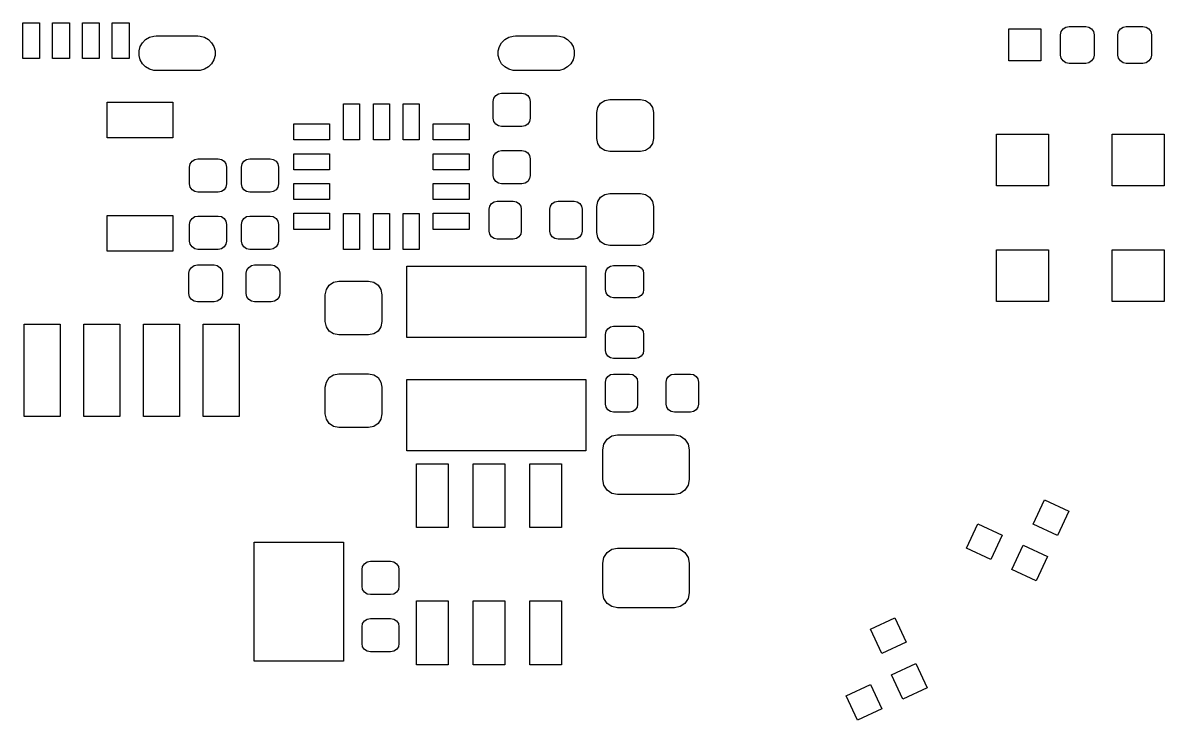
# Model space of a CAD drawing. Extents: x 49.4 to 78.6, y -125.1 to -97.7.
# Drawn here: x 59.25 to 78.38, y -125.14 to -113.44 of the extents above; entities that cross this region are included whole.
import ezdxf

# ---------------------------------------------------------------- set-up
doc = ezdxf.new("R2010")
doc.units = 0
doc.layers.add('BLACK', color=7, linetype='CONTINUOUS')

msp = doc.modelspace()

# ---------------------------------------------------------------- linework, layer by layer
at = {"layer": 'BLACK', "linetype": 'CONTINUOUS'}
for p, q in [((59.255, -114.04), (59.255, -113.44)), ((59.255, -113.44), (59.535, -113.44)), ((59.535, -113.44), (59.535, -114.04)), ((59.755, -114.04), (59.755, -113.44)), ((59.755, -113.44), (60.035, -113.44)), ((60.035, -113.44), (60.035, -114.04)), ((60.255, -114.04), (60.255, -113.44)), ((60.255, -113.44), (60.535, -113.44)), ((60.535, -113.44), (60.535, -114.04)), ((60.755, -114.04), (60.755, -113.44)), ((60.755, -113.44), (61.035, -113.44)), ((61.035, -113.44), (61.035, -114.04)), ((75.78, -114.08), (75.78, -113.54)), ((75.78, -113.54), (76.32, -113.54)), ((76.32, -113.54), (76.32, -114.08)), ((76.65, -113.64), (76.660657, -113.586424)), ((76.660657, -113.586424), (76.691005, -113.541005)), ((76.691005, -113.541005), (76.736424, -113.510657)), ((76.736424, -113.510657), (76.79, -113.5)), ((76.79, -113.5), (77.07, -113.5)), ((77.07, -113.5), (77.123576, -113.510657)), ((77.123576, -113.510657), (77.168995, -113.541005)), ((77.168995, -113.541005), (77.199343, -113.586424)), ((77.199343, -113.586424), (77.21, -113.64)), ((77.61, -113.64), (77.620657, -113.586424)), ((77.620657, -113.586424), (77.651005, -113.541005)), ((77.651005, -113.541005), (77.696424, -113.510657)), ((77.696424, -113.510657), (77.75, -113.5)), ((77.75, -113.5), (78.03, -113.5)), ((78.03, -113.5), (78.083576, -113.510657)), ((78.083576, -113.510657), (78.128995, -113.541005)), ((78.128995, -113.541005), (78.159343, -113.586424)), ((78.159343, -113.586424), (78.17, -113.64)), ((61.222075, -113.839022), (61.259928, -113.773459)), ((61.259928, -113.773459), (61.313459, -113.719928)), ((61.313459, -113.719928), (61.379022, -113.682075)), ((61.379022, -113.682075), (61.452147, -113.662481)), ((61.452147, -113.662481), (61.49, -113.66)), ((61.49, -113.66), (62.19, -113.66)), ((62.19, -113.66), (62.227853, -113.662481)), ((62.227853, -113.662481), (62.300978, -113.682075)), ((62.300978, -113.682075), (62.366541, -113.719928)), ((62.366541, -113.719928), (62.420072, -113.773459)), ((62.420072, -113.773459), (62.457925, -113.839022)), ((67.242075, -113.839022), (67.279928, -113.773459)), ((67.279928, -113.773459), (67.333459, -113.719928)), ((67.333459, -113.719928), (67.399022, -113.682075)), ((67.399022, -113.682075), (67.472147, -113.662481)), ((67.472147, -113.662481), (67.51, -113.66)), ((67.51, -113.66), (68.21, -113.66)), ((68.21, -113.66), (68.247853, -113.662481)), ((68.247853, -113.662481), (68.320978, -113.682075)), ((68.320978, -113.682075), (68.386541, -113.719928)), ((68.386541, -113.719928), (68.440072, -113.773459)), ((68.440072, -113.773459), (68.477925, -113.839022)), ((76.65, -113.98), (76.65, -113.64)), ((77.21, -113.64), (77.21, -113.98)), ((77.61, -113.98), (77.61, -113.64)), ((78.17, -113.64), (78.17, -113.98)), ((61.202481, -113.912147), (61.222075, -113.839022)), ((61.202481, -113.987853), (61.202481, -113.912147)), ((61.222075, -114.060978), (61.202481, -113.987853)), ((62.457925, -113.839022), (62.477519, -113.912147)), ((62.477519, -113.987853), (62.457925, -114.060978)), ((62.477519, -113.912147), (62.477519, -113.987853)), ((67.222481, -113.912147), (67.242075, -113.839022)), ((67.222481, -113.987853), (67.222481, -113.912147)), ((67.242075, -114.060978), (67.222481, -113.987853)), ((68.477925, -113.839022), (68.497519, -113.912147)), ((68.497519, -113.987853), (68.477925, -114.060978)), ((68.497519, -113.912147), (68.497519, -113.987853)), ((76.660657, -114.033576), (76.65, -113.98)), ((77.21, -113.98), (77.199343, -114.033576)), ((77.620657, -114.033576), (77.61, -113.98)), ((78.17, -113.98), (78.159343, -114.033576)), ((59.535, -114.04), (59.255, -114.04)), ((60.035, -114.04), (59.755, -114.04)), ((60.535, -114.04), (60.255, -114.04)), ((61.035, -114.04), (60.755, -114.04)), ((61.259928, -114.126541), (61.222075, -114.060978)), ((61.313459, -114.180072), (61.259928, -114.126541)), ((61.379022, -114.217925), (61.313459, -114.180072)), ((62.366541, -114.180072), (62.300978, -114.217925)), ((62.420072, -114.126541), (62.366541, -114.180072)), ((62.457925, -114.060978), (62.420072, -114.126541)), ((67.279928, -114.126541), (67.242075, -114.060978)), ((67.333459, -114.180072), (67.279928, -114.126541)), ((67.399022, -114.217925), (67.333459, -114.180072)), ((68.386541, -114.180072), (68.320978, -114.217925)), ((68.440072, -114.126541), (68.386541, -114.180072)), ((68.477925, -114.060978), (68.440072, -114.126541)), ((76.32, -114.08), (75.78, -114.08)), ((76.691005, -114.078995), (76.660657, -114.033576)), ((76.736424, -114.109343), (76.691005, -114.078995)), ((76.79, -114.12), (76.736424, -114.109343)), ((77.07, -114.12), (76.79, -114.12)), ((77.123576, -114.109343), (77.07, -114.12)), ((77.168995, -114.078995), (77.123576, -114.109343)), ((77.199343, -114.033576), (77.168995, -114.078995)), ((77.651005, -114.078995), (77.620657, -114.033576)), ((77.696424, -114.109343), (77.651005, -114.078995)), ((77.75, -114.12), (77.696424, -114.109343)), ((78.03, -114.12), (77.75, -114.12)), ((78.083576, -114.109343), (78.03, -114.12)), ((78.128995, -114.078995), (78.083576, -114.109343)), ((78.159343, -114.033576), (78.128995, -114.078995)), ((61.452147, -114.237519), (61.379022, -114.217925)), ((61.49, -114.24), (61.452147, -114.237519)), ((62.19, -114.24), (61.49, -114.24)), ((62.227853, -114.237519), (62.19, -114.24)), ((62.300978, -114.217925), (62.227853, -114.237519)), ((67.472147, -114.237519), (67.399022, -114.217925)), ((67.51, -114.24), (67.472147, -114.237519)), ((68.21, -114.24), (67.51, -114.24)), ((68.247853, -114.237519), (68.21, -114.24)), ((68.320978, -114.217925), (68.247853, -114.237519)), ((60.67, -115.37), (60.67, -114.77)), ((60.67, -114.77), (61.77, -114.77)), ((61.77, -114.77), (61.77, -115.37)), ((67.14, -114.76), (67.150657, -114.706424)), ((67.14, -115.04), (67.14, -114.76)), ((67.150657, -114.706424), (67.181005, -114.661005)), ((67.181005, -114.661005), (67.226424, -114.630657)), ((67.226424, -114.630657), (67.28, -114.62)), ((67.28, -114.62), (67.62, -114.62)), ((67.62, -114.62), (67.673576, -114.630657)), ((67.673576, -114.630657), (67.718995, -114.661005)), ((67.718995, -114.661005), (67.749343, -114.706424)), ((67.749343, -114.706424), (67.76, -114.76)), ((67.76, -114.76), (67.76, -115.04)), ((68.93907, -114.78907), (69.010038, -114.741651)), ((69.010038, -114.741651), (69.09375, -114.725)), ((69.09375, -114.725), (69.60625, -114.725)), ((69.60625, -114.725), (69.689962, -114.741651)), ((69.689962, -114.741651), (69.76093, -114.78907)), ((64.63, -115.4), (64.63, -114.8)), ((64.63, -114.8), (64.9, -114.8)), ((64.9, -114.8), (64.9, -115.4)), ((65.13, -115.4), (65.13, -114.8)), ((65.13, -114.8), (65.4, -114.8)), ((65.4, -114.8), (65.4, -115.4)), ((65.63, -115.4), (65.63, -114.8)), ((65.63, -114.8), (65.9, -114.8)), ((65.9, -114.8), (65.9, -115.4)), ((68.875, -114.94375), (68.891651, -114.860038)), ((68.875, -115.38125), (68.875, -114.94375)), ((68.891651, -114.860038), (68.93907, -114.78907)), ((69.76093, -114.78907), (69.808349, -114.860038)), ((69.808349, -114.860038), (69.825, -114.94375)), ((69.825, -114.94375), (69.825, -115.38125)), ((63.795, -115.405), (63.795, -115.135)), ((63.795, -115.135), (64.395, -115.135)), ((64.395, -115.135), (64.395, -115.405)), ((66.135, -115.405), (66.135, -115.135)), ((66.135, -115.135), (66.735, -115.135)), ((66.735, -115.135), (66.735, -115.405)), ((67.150657, -115.093576), (67.14, -115.04)), ((67.181005, -115.138995), (67.150657, -115.093576)), ((67.226424, -115.169343), (67.181005, -115.138995)), ((67.718995, -115.138995), (67.673576, -115.169343)), ((67.749343, -115.093576), (67.718995, -115.138995)), ((67.76, -115.04), (67.749343, -115.093576)), ((67.28, -115.18), (67.226424, -115.169343)), ((67.62, -115.18), (67.28, -115.18)), ((67.673576, -115.169343), (67.62, -115.18)), ((75.575, -116.175), (75.575, -115.305)), ((75.575, -115.305), (76.445, -115.305)), ((76.445, -115.305), (76.445, -116.175)), ((77.515, -116.175), (77.515, -115.305)), ((77.515, -115.305), (78.385, -115.305)), ((78.385, -115.305), (78.385, -116.175)), ((61.77, -115.37), (60.67, -115.37)), ((64.395, -115.405), (63.795, -115.405)), ((64.9, -115.4), (64.63, -115.4)), ((65.4, -115.4), (65.13, -115.4)), ((65.9, -115.4), (65.63, -115.4)), ((66.735, -115.405), (66.135, -115.405)), ((68.891651, -115.464962), (68.875, -115.38125)), ((68.93907, -115.53593), (68.891651, -115.464962)), ((69.010038, -115.583349), (68.93907, -115.53593)), ((69.76093, -115.53593), (69.689962, -115.583349)), ((69.808349, -115.464962), (69.76093, -115.53593)), ((69.825, -115.38125), (69.808349, -115.464962)), ((62.091005, -115.761005), (62.136424, -115.730657)), ((62.136424, -115.730657), (62.19, -115.72)), ((62.19, -115.72), (62.53, -115.72)), ((62.53, -115.72), (62.583576, -115.730657)), ((62.583576, -115.730657), (62.628995, -115.761005)), ((62.961005, -115.761005), (63.006424, -115.730657)), ((63.006424, -115.730657), (63.06, -115.72)), ((63.06, -115.72), (63.4, -115.72)), ((63.4, -115.72), (63.453576, -115.730657)), ((63.453576, -115.730657), (63.498995, -115.761005)), ((63.795, -115.905), (63.795, -115.635)), ((63.795, -115.635), (64.395, -115.635)), ((64.395, -115.635), (64.395, -115.905)), ((66.135, -115.905), (66.135, -115.635)), ((66.135, -115.635), (66.735, -115.635)), ((66.735, -115.635), (66.735, -115.905)), ((67.14, -115.72), (67.150657, -115.666424)), ((67.14, -116), (67.14, -115.72)), ((67.150657, -115.666424), (67.181005, -115.621005)), ((67.181005, -115.621005), (67.226424, -115.590657)), ((67.226424, -115.590657), (67.28, -115.58)), ((67.28, -115.58), (67.62, -115.58)), ((67.62, -115.58), (67.673576, -115.590657)), ((67.673576, -115.590657), (67.718995, -115.621005)), ((67.718995, -115.621005), (67.749343, -115.666424)), ((67.749343, -115.666424), (67.76, -115.72)), ((67.76, -115.72), (67.76, -116)), ((69.09375, -115.6), (69.010038, -115.583349)), ((69.60625, -115.6), (69.09375, -115.6)), ((69.689962, -115.583349), (69.60625, -115.6)), ((62.05, -115.86), (62.060657, -115.806424)), ((62.05, -116.14), (62.05, -115.86)), ((62.060657, -115.806424), (62.091005, -115.761005)), ((62.628995, -115.761005), (62.659343, -115.806424)), ((62.659343, -115.806424), (62.67, -115.86)), ((62.67, -115.86), (62.67, -116.14)), ((62.92, -115.86), (62.930657, -115.806424)), ((62.92, -116.14), (62.92, -115.86)), ((62.930657, -115.806424), (62.961005, -115.761005)), ((63.498995, -115.761005), (63.529343, -115.806424)), ((63.529343, -115.806424), (63.54, -115.86)), ((63.54, -115.86), (63.54, -116.14)), ((64.395, -115.905), (63.795, -115.905)), ((66.735, -115.905), (66.135, -115.905)), ((67.150657, -116.053576), (67.14, -116)), ((67.181005, -116.098995), (67.150657, -116.053576)), ((67.226424, -116.129343), (67.181005, -116.098995)), ((67.718995, -116.098995), (67.673576, -116.129343)), ((67.749343, -116.053576), (67.718995, -116.098995)), ((67.76, -116), (67.749343, -116.053576)), ((62.060657, -116.193576), (62.05, -116.14)), ((62.091005, -116.238995), (62.060657, -116.193576)), ((62.136424, -116.269343), (62.091005, -116.238995)), ((62.19, -116.28), (62.136424, -116.269343)), ((62.53, -116.28), (62.19, -116.28)), ((62.583576, -116.269343), (62.53, -116.28)), ((62.628995, -116.238995), (62.583576, -116.269343)), ((62.659343, -116.193576), (62.628995, -116.238995)), ((62.67, -116.14), (62.659343, -116.193576)), ((62.930657, -116.193576), (62.92, -116.14)), ((62.961005, -116.238995), (62.930657, -116.193576)), ((63.006424, -116.269343), (62.961005, -116.238995)), ((63.06, -116.28), (63.006424, -116.269343)), ((63.4, -116.28), (63.06, -116.28)), ((63.453576, -116.269343), (63.4, -116.28)), ((63.498995, -116.238995), (63.453576, -116.269343)), ((63.529343, -116.193576), (63.498995, -116.238995)), ((63.54, -116.14), (63.529343, -116.193576)), ((63.795, -116.405), (63.795, -116.135)), ((63.795, -116.135), (64.395, -116.135)), ((64.395, -116.135), (64.395, -116.405)), ((66.135, -116.405), (66.135, -116.135)), ((66.135, -116.135), (66.735, -116.135)), ((66.735, -116.135), (66.735, -116.405)), ((67.28, -116.14), (67.226424, -116.129343)), ((67.62, -116.14), (67.28, -116.14)), ((67.673576, -116.129343), (67.62, -116.14)), ((69.010038, -116.316651), (69.09375, -116.3)), ((69.09375, -116.3), (69.60625, -116.3)), ((69.60625, -116.3), (69.689962, -116.316651)), ((76.445, -116.175), (75.575, -116.175)), ((78.385, -116.175), (77.515, -116.175)), ((64.395, -116.405), (63.795, -116.405)), ((66.735, -116.405), (66.135, -116.405)), ((67.080276, -116.513338), (67.109541, -116.469541)), ((67.109541, -116.469541), (67.153338, -116.440276)), ((67.153338, -116.440276), (67.205, -116.43)), ((67.205, -116.43), (67.475, -116.43)), ((67.475, -116.43), (67.526662, -116.440276)), ((67.526662, -116.440276), (67.570459, -116.469541)), ((67.570459, -116.469541), (67.599724, -116.513338)), ((68.100276, -116.513338), (68.129541, -116.469541)), ((68.129541, -116.469541), (68.173338, -116.440276)), ((68.173338, -116.440276), (68.225, -116.43)), ((68.225, -116.43), (68.495, -116.43)), ((68.495, -116.43), (68.546662, -116.440276)), ((68.546662, -116.440276), (68.590459, -116.469541)), ((68.590459, -116.469541), (68.619724, -116.513338)), ((68.875, -116.51875), (68.891651, -116.435038)), ((68.891651, -116.435038), (68.93907, -116.36407)), ((68.93907, -116.36407), (69.010038, -116.316651)), ((69.689962, -116.316651), (69.76093, -116.36407)), ((69.76093, -116.36407), (69.808349, -116.435038)), ((69.808349, -116.435038), (69.825, -116.51875)), ((60.67, -117.27), (60.67, -116.67)), ((60.67, -116.67), (61.77, -116.67)), ((61.77, -116.67), (61.77, -117.27)), ((62.091005, -116.721005), (62.136424, -116.690657)), ((62.136424, -116.690657), (62.19, -116.68)), ((62.19, -116.68), (62.53, -116.68)), ((62.53, -116.68), (62.583576, -116.690657)), ((62.583576, -116.690657), (62.628995, -116.721005)), ((62.961005, -116.721005), (63.006424, -116.690657)), ((63.006424, -116.690657), (63.06, -116.68)), ((63.06, -116.68), (63.4, -116.68)), ((63.4, -116.68), (63.453576, -116.690657)), ((63.453576, -116.690657), (63.498995, -116.721005)), ((63.795, -116.905), (63.795, -116.635)), ((63.795, -116.635), (64.395, -116.635)), ((64.395, -116.635), (64.395, -116.905)), ((64.63, -117.24), (64.63, -116.64)), ((64.63, -116.64), (64.9, -116.64)), ((64.9, -116.64), (64.9, -117.24)), ((65.13, -117.24), (65.13, -116.64)), ((65.13, -116.64), (65.4, -116.64)), ((65.4, -116.64), (65.4, -117.24)), ((65.63, -117.24), (65.63, -116.64)), ((65.63, -116.64), (65.9, -116.64)), ((65.9, -116.64), (65.9, -117.24)), ((66.135, -116.905), (66.135, -116.635)), ((66.135, -116.635), (66.735, -116.635)), ((66.735, -116.635), (66.735, -116.905)), ((67.07, -116.565), (67.080276, -116.513338)), ((67.07, -116.935), (67.07, -116.565)), ((67.599724, -116.513338), (67.61, -116.565)), ((67.61, -116.565), (67.61, -116.935)), ((68.09, -116.565), (68.100276, -116.513338)), ((68.09, -116.935), (68.09, -116.565)), ((68.619724, -116.513338), (68.63, -116.565)), ((68.63, -116.565), (68.63, -116.935)), ((68.875, -116.95625), (68.875, -116.51875)), ((69.825, -116.51875), (69.825, -116.95625)), ((62.05, -116.82), (62.060657, -116.766424)), ((62.05, -117.1), (62.05, -116.82)), ((62.060657, -116.766424), (62.091005, -116.721005)), ((62.628995, -116.721005), (62.659343, -116.766424)), ((62.659343, -116.766424), (62.67, -116.82)), ((62.67, -116.82), (62.67, -117.1)), ((62.92, -116.82), (62.930657, -116.766424)), ((62.92, -117.1), (62.92, -116.82)), ((62.930657, -116.766424), (62.961005, -116.721005)), ((63.498995, -116.721005), (63.529343, -116.766424)), ((63.529343, -116.766424), (63.54, -116.82)), ((63.54, -116.82), (63.54, -117.1)), ((64.395, -116.905), (63.795, -116.905)), ((66.735, -116.905), (66.135, -116.905)), ((67.080276, -116.986662), (67.07, -116.935)), ((67.109541, -117.030459), (67.080276, -116.986662)), ((67.153338, -117.059724), (67.109541, -117.030459)), ((67.205, -117.07), (67.153338, -117.059724)), ((67.475, -117.07), (67.205, -117.07)), ((67.526662, -117.059724), (67.475, -117.07)), ((67.570459, -117.030459), (67.526662, -117.059724)), ((67.599724, -116.986662), (67.570459, -117.030459)), ((67.61, -116.935), (67.599724, -116.986662)), ((68.100276, -116.986662), (68.09, -116.935)), ((68.129541, -117.030459), (68.100276, -116.986662)), ((68.173338, -117.059724), (68.129541, -117.030459)), ((68.225, -117.07), (68.173338, -117.059724)), ((68.495, -117.07), (68.225, -117.07)), ((68.546662, -117.059724), (68.495, -117.07)), ((68.590459, -117.030459), (68.546662, -117.059724)), ((68.619724, -116.986662), (68.590459, -117.030459)), ((68.63, -116.935), (68.619724, -116.986662)), ((68.891651, -117.039962), (68.875, -116.95625)), ((68.93907, -117.11093), (68.891651, -117.039962)), ((69.808349, -117.039962), (69.76093, -117.11093)), ((69.825, -116.95625), (69.808349, -117.039962)), ((62.060657, -117.153576), (62.05, -117.1)), ((62.091005, -117.198995), (62.060657, -117.153576)), ((62.136424, -117.229343), (62.091005, -117.198995)), ((62.19, -117.24), (62.136424, -117.229343)), ((62.53, -117.24), (62.19, -117.24)), ((62.583576, -117.229343), (62.53, -117.24)), ((62.628995, -117.198995), (62.583576, -117.229343)), ((62.659343, -117.153576), (62.628995, -117.198995)), ((62.67, -117.1), (62.659343, -117.153576)), ((62.930657, -117.153576), (62.92, -117.1)), ((62.961005, -117.198995), (62.930657, -117.153576)), ((63.006424, -117.229343), (62.961005, -117.198995)), ((63.06, -117.24), (63.006424, -117.229343)), ((63.4, -117.24), (63.06, -117.24)), ((63.453576, -117.229343), (63.4, -117.24)), ((63.498995, -117.198995), (63.453576, -117.229343)), ((63.529343, -117.153576), (63.498995, -117.198995)), ((63.54, -117.1), (63.529343, -117.153576)), ((64.9, -117.24), (64.63, -117.24)), ((65.4, -117.24), (65.13, -117.24)), ((65.9, -117.24), (65.63, -117.24)), ((69.010038, -117.158349), (68.93907, -117.11093)), ((69.09375, -117.175), (69.010038, -117.158349)), ((69.60625, -117.175), (69.09375, -117.175)), ((69.689962, -117.158349), (69.60625, -117.175)), ((69.76093, -117.11093), (69.689962, -117.158349)), ((75.575, -118.115), (75.575, -117.245)), ((75.575, -117.245), (76.445, -117.245)), ((76.445, -117.245), (76.445, -118.115)), ((77.515, -118.115), (77.515, -117.245)), ((77.515, -117.245), (78.385, -117.245)), ((78.385, -117.245), (78.385, -118.115)), ((61.77, -117.27), (60.67, -117.27)), ((62.04, -117.64), (62.050657, -117.586424)), ((62.04, -117.98), (62.04, -117.64)), ((62.050657, -117.586424), (62.081005, -117.541005)), ((62.081005, -117.541005), (62.126424, -117.510657)), ((62.126424, -117.510657), (62.18, -117.5)), ((62.18, -117.5), (62.46, -117.5)), ((62.46, -117.5), (62.513576, -117.510657)), ((62.513576, -117.510657), (62.558995, -117.541005)), ((62.558995, -117.541005), (62.589343, -117.586424)), ((62.589343, -117.586424), (62.6, -117.64)), ((62.6, -117.64), (62.6, -117.98)), ((63, -117.64), (63.010657, -117.586424)), ((63, -117.98), (63, -117.64)), ((63.010657, -117.586424), (63.041005, -117.541005)), ((63.041005, -117.541005), (63.086424, -117.510657)), ((63.086424, -117.510657), (63.14, -117.5)), ((63.14, -117.5), (63.42, -117.5)), ((63.42, -117.5), (63.473576, -117.510657)), ((63.473576, -117.510657), (63.518995, -117.541005)), ((63.518995, -117.541005), (63.549343, -117.586424)), ((63.549343, -117.586424), (63.56, -117.64)), ((63.56, -117.64), (63.56, -117.98)), ((65.69, -118.72), (65.69, -117.52)), ((65.69, -117.52), (68.69, -117.52)), ((68.69, -117.52), (68.69, -118.72)), ((69.02, -117.645), (69.030276, -117.593338)), ((69.02, -117.915), (69.02, -117.645)), ((69.030276, -117.593338), (69.059541, -117.549541)), ((69.059541, -117.549541), (69.103338, -117.520276)), ((69.103338, -117.520276), (69.155, -117.51)), ((69.155, -117.51), (69.525, -117.51)), ((69.525, -117.51), (69.576662, -117.520276)), ((69.576662, -117.520276), (69.620459, -117.549541)), ((69.620459, -117.549541), (69.649724, -117.593338)), ((69.649724, -117.593338), (69.66, -117.645)), ((69.66, -117.645), (69.66, -117.915)), ((64.390901, -117.840901), (64.463896, -117.792127)), ((64.463896, -117.792127), (64.55, -117.775)), ((64.55, -117.775), (65.05, -117.775)), ((65.05, -117.775), (65.136104, -117.792127)), ((65.136104, -117.792127), (65.209099, -117.840901)), ((62.050657, -118.033576), (62.04, -117.98)), ((62.6, -117.98), (62.589343, -118.033576)), ((63.010657, -118.033576), (63, -117.98)), ((63.56, -117.98), (63.549343, -118.033576)), ((64.325, -118), (64.342127, -117.913896)), ((64.325, -118.45), (64.325, -118)), ((64.342127, -117.913896), (64.390901, -117.840901)), ((65.209099, -117.840901), (65.257873, -117.913896)), ((65.257873, -117.913896), (65.275, -118)), ((65.275, -118), (65.275, -118.45)), ((69.030276, -117.966662), (69.02, -117.915)), ((69.059541, -118.010459), (69.030276, -117.966662)), ((69.103338, -118.039724), (69.059541, -118.010459)), ((69.620459, -118.010459), (69.576662, -118.039724)), ((69.649724, -117.966662), (69.620459, -118.010459)), ((69.66, -117.915), (69.649724, -117.966662)), ((62.081005, -118.078995), (62.050657, -118.033576)), ((62.126424, -118.109343), (62.081005, -118.078995)), ((62.18, -118.12), (62.126424, -118.109343)), ((62.46, -118.12), (62.18, -118.12)), ((62.513576, -118.109343), (62.46, -118.12)), ((62.558995, -118.078995), (62.513576, -118.109343)), ((62.589343, -118.033576), (62.558995, -118.078995)), ((63.041005, -118.078995), (63.010657, -118.033576)), ((63.086424, -118.109343), (63.041005, -118.078995)), ((63.14, -118.12), (63.086424, -118.109343)), ((63.42, -118.12), (63.14, -118.12)), ((63.473576, -118.109343), (63.42, -118.12)), ((63.518995, -118.078995), (63.473576, -118.109343)), ((63.549343, -118.033576), (63.518995, -118.078995)), ((69.155, -118.05), (69.103338, -118.039724)), ((69.525, -118.05), (69.155, -118.05)), ((69.576662, -118.039724), (69.525, -118.05)), ((76.445, -118.115), (75.575, -118.115)), ((78.385, -118.115), (77.515, -118.115)), ((59.28, -120.0425), (59.28, -118.4925)), ((59.28, -118.4925), (59.88, -118.4925)), ((59.88, -118.4925), (59.88, -120.0425)), ((60.28, -120.0425), (60.28, -118.4925)), ((60.28, -118.4925), (60.88, -118.4925)), ((60.88, -118.4925), (60.88, -120.0425)), ((61.28, -120.0425), (61.28, -118.4925)), ((61.28, -118.4925), (61.88, -118.4925)), ((61.88, -118.4925), (61.88, -120.0425)), ((62.28, -120.0425), (62.28, -118.4925)), ((62.28, -118.4925), (62.88, -118.4925)), ((62.88, -118.4925), (62.88, -120.0425)), ((64.342127, -118.536104), (64.325, -118.45)), ((64.390901, -118.609099), (64.342127, -118.536104)), ((65.257873, -118.536104), (65.209099, -118.609099)), ((65.275, -118.45), (65.257873, -118.536104)), ((69.030276, -118.613338), (69.059541, -118.569541)), ((69.059541, -118.569541), (69.103338, -118.540276)), ((69.103338, -118.540276), (69.155, -118.53)), ((69.155, -118.53), (69.525, -118.53)), ((69.525, -118.53), (69.576662, -118.540276)), ((69.576662, -118.540276), (69.620459, -118.569541)), ((69.620459, -118.569541), (69.649724, -118.613338)), ((64.463896, -118.657873), (64.390901, -118.609099)), ((64.55, -118.675), (64.463896, -118.657873)), ((65.05, -118.675), (64.55, -118.675)), ((65.136104, -118.657873), (65.05, -118.675)), ((65.209099, -118.609099), (65.136104, -118.657873)), ((68.69, -118.72), (65.69, -118.72)), ((69.02, -118.665), (69.030276, -118.613338)), ((69.02, -118.935), (69.02, -118.665)), ((69.649724, -118.613338), (69.66, -118.665)), ((69.66, -118.665), (69.66, -118.935)), ((69.030276, -118.986662), (69.02, -118.935)), ((69.059541, -119.030459), (69.030276, -118.986662)), ((69.649724, -118.986662), (69.620459, -119.030459)), ((69.66, -118.935), (69.649724, -118.986662)), ((69.103338, -119.059724), (69.059541, -119.030459)), ((69.155, -119.07), (69.103338, -119.059724)), ((69.525, -119.07), (69.155, -119.07)), ((69.576662, -119.059724), (69.525, -119.07)), ((69.620459, -119.030459), (69.576662, -119.059724)), ((64.390901, -119.390901), (64.463896, -119.342127)), ((64.463896, -119.342127), (64.55, -119.325)), ((64.55, -119.325), (65.05, -119.325)), ((65.05, -119.325), (65.136104, -119.342127)), ((65.136104, -119.342127), (65.209099, -119.390901)), ((69.030276, -119.413338), (69.059541, -119.369541)), ((69.059541, -119.369541), (69.103338, -119.340276)), ((69.103338, -119.340276), (69.155, -119.33)), ((69.155, -119.33), (69.425, -119.33)), ((69.425, -119.33), (69.476662, -119.340276)), ((69.476662, -119.340276), (69.520459, -119.369541)), ((69.520459, -119.369541), (69.549724, -119.413338)), ((70.050276, -119.413338), (70.079541, -119.369541)), ((70.079541, -119.369541), (70.123338, -119.340276)), ((70.123338, -119.340276), (70.175, -119.33)), ((70.175, -119.33), (70.445, -119.33)), ((70.445, -119.33), (70.496662, -119.340276)), ((70.496662, -119.340276), (70.540459, -119.369541)), ((70.540459, -119.369541), (70.569724, -119.413338)), ((64.325, -119.55), (64.342127, -119.463896)), ((64.325, -120), (64.325, -119.55)), ((64.342127, -119.463896), (64.390901, -119.390901)), ((65.209099, -119.390901), (65.257873, -119.463896)), ((65.257873, -119.463896), (65.275, -119.55)), ((65.275, -119.55), (65.275, -120)), ((65.69, -120.62), (65.69, -119.42)), ((65.69, -119.42), (68.69, -119.42)), ((68.69, -119.42), (68.69, -120.62)), ((69.02, -119.465), (69.030276, -119.413338)), ((69.02, -119.835), (69.02, -119.465)), ((69.549724, -119.413338), (69.56, -119.465)), ((69.56, -119.465), (69.56, -119.835)), ((70.04, -119.465), (70.050276, -119.413338)), ((70.04, -119.835), (70.04, -119.465)), ((70.569724, -119.413338), (70.58, -119.465)), ((70.58, -119.465), (70.58, -119.835)), ((69.030276, -119.886662), (69.02, -119.835)), ((69.059541, -119.930459), (69.030276, -119.886662)), ((69.103338, -119.959724), (69.059541, -119.930459)), ((69.520459, -119.930459), (69.476662, -119.959724)), ((69.549724, -119.886662), (69.520459, -119.930459)), ((69.56, -119.835), (69.549724, -119.886662)), ((70.050276, -119.886662), (70.04, -119.835)), ((70.079541, -119.930459), (70.050276, -119.886662)), ((70.123338, -119.959724), (70.079541, -119.930459)), ((70.540459, -119.930459), (70.496662, -119.959724)), ((70.569724, -119.886662), (70.540459, -119.930459)), ((70.58, -119.835), (70.569724, -119.886662)), ((59.88, -120.0425), (59.28, -120.0425)), ((60.88, -120.0425), (60.28, -120.0425)), ((61.88, -120.0425), (61.28, -120.0425)), ((62.88, -120.0425), (62.28, -120.0425)), ((64.342127, -120.086104), (64.325, -120)), ((64.390901, -120.159099), (64.342127, -120.086104)), ((65.257873, -120.086104), (65.209099, -120.159099)), ((65.275, -120), (65.257873, -120.086104)), ((69.155, -119.97), (69.103338, -119.959724)), ((69.425, -119.97), (69.155, -119.97)), ((69.476662, -119.959724), (69.425, -119.97)), ((70.175, -119.97), (70.123338, -119.959724)), ((70.445, -119.97), (70.175, -119.97)), ((70.496662, -119.959724), (70.445, -119.97)), ((64.463896, -120.207873), (64.390901, -120.159099)), ((64.55, -120.225), (64.463896, -120.207873)), ((65.05, -120.225), (64.55, -120.225)), ((65.136104, -120.207873), (65.05, -120.225)), ((65.209099, -120.159099), (65.136104, -120.207873)), ((68.975, -120.6), (68.99403, -120.504329)), ((68.99403, -120.504329), (69.048223, -120.423223)), ((69.048223, -120.423223), (69.129329, -120.36903)), ((69.129329, -120.36903), (69.225, -120.35)), ((69.225, -120.35), (70.175, -120.35)), ((70.175, -120.35), (70.270671, -120.36903)), ((70.270671, -120.36903), (70.351777, -120.423223)), ((70.351777, -120.423223), (70.40597, -120.504329)), ((70.40597, -120.504329), (70.425, -120.6)), ((68.69, -120.62), (65.69, -120.62)), ((68.975, -121.1), (68.975, -120.6)), ((70.425, -120.6), (70.425, -121.1)), ((65.855, -121.905), (65.855, -120.835)), ((65.855, -120.835), (66.385, -120.835)), ((66.385, -120.835), (66.385, -121.905)), ((66.805, -121.905), (66.805, -120.835)), ((66.805, -120.835), (67.335, -120.835)), ((67.335, -120.835), (67.335, -121.905)), ((67.755, -121.905), (67.755, -120.835)), ((67.755, -120.835), (68.285, -120.835)), ((68.285, -120.835), (68.285, -121.905)), ((68.99403, -121.195671), (68.975, -121.1)), ((69.048223, -121.276777), (68.99403, -121.195671)), ((69.129329, -121.33097), (69.048223, -121.276777)), ((70.351777, -121.276777), (70.270671, -121.33097)), ((70.40597, -121.195671), (70.351777, -121.276777)), ((70.425, -121.1), (70.40597, -121.195671)), ((69.225, -121.35), (69.129329, -121.33097)), ((70.175, -121.35), (69.225, -121.35)), ((70.270671, -121.33097), (70.175, -121.35)), ((76.189141, -121.84568), (76.379319, -121.437842)), ((76.379319, -121.437842), (76.787157, -121.62802)), ((76.787157, -121.62802), (76.596979, -122.035858)), ((75.072843, -122.25198), (75.263021, -121.844142)), ((75.263021, -121.844142), (75.670859, -122.03432)), ((76.596979, -122.035858), (76.189141, -121.84568)), ((66.385, -121.905), (65.855, -121.905)), ((67.335, -121.905), (66.805, -121.905)), ((68.285, -121.905), (67.755, -121.905)), ((75.670859, -122.03432), (75.480681, -122.442158)), ((63.13, -124.1475), (63.13, -122.1475)), ((63.13, -122.1475), (64.63, -122.1475)), ((64.63, -122.1475), (64.63, -124.1475)), ((75.834142, -122.606979), (76.02432, -122.199141)), ((76.02432, -122.199141), (76.432158, -122.389319)), ((68.975, -122.5), (68.99403, -122.404329)), ((68.99403, -122.404329), (69.048223, -122.323223)), ((69.048223, -122.323223), (69.129329, -122.26903)), ((69.129329, -122.26903), (69.225, -122.25)), ((69.225, -122.25), (70.175, -122.25)), ((70.175, -122.25), (70.270671, -122.26903)), ((70.270671, -122.26903), (70.351777, -122.323223)), ((70.351777, -122.323223), (70.40597, -122.404329)), ((70.40597, -122.404329), (70.425, -122.5)), ((75.480681, -122.442158), (75.072843, -122.25198)), ((76.432158, -122.389319), (76.24198, -122.797157)), ((64.94, -122.61), (64.950657, -122.556424)), ((64.94, -122.89), (64.94, -122.61)), ((64.950657, -122.556424), (64.981005, -122.511005)), ((64.981005, -122.511005), (65.026424, -122.480657)), ((65.026424, -122.480657), (65.08, -122.47)), ((65.08, -122.47), (65.42, -122.47)), ((65.42, -122.47), (65.473576, -122.480657)), ((65.473576, -122.480657), (65.518995, -122.511005)), ((65.518995, -122.511005), (65.549343, -122.556424)), ((65.549343, -122.556424), (65.56, -122.61)), ((65.56, -122.61), (65.56, -122.89)), ((68.975, -123), (68.975, -122.5)), ((70.425, -122.5), (70.425, -123)), ((76.24198, -122.797157), (75.834142, -122.606979)), ((64.950657, -122.943576), (64.94, -122.89)), ((64.981005, -122.988995), (64.950657, -122.943576)), ((65.026424, -123.019343), (64.981005, -122.988995)), ((65.518995, -122.988995), (65.473576, -123.019343)), ((65.549343, -122.943576), (65.518995, -122.988995)), ((65.56, -122.89), (65.549343, -122.943576)), ((68.99403, -123.095671), (68.975, -123)), ((70.425, -123), (70.40597, -123.095671)), ((65.08, -123.03), (65.026424, -123.019343)), ((65.42, -123.03), (65.08, -123.03)), ((65.473576, -123.019343), (65.42, -123.03)), ((65.855, -124.205), (65.855, -123.135)), ((65.855, -123.135), (66.385, -123.135)), ((66.385, -123.135), (66.385, -124.205)), ((66.805, -124.205), (66.805, -123.135)), ((66.805, -123.135), (67.335, -123.135)), ((67.335, -123.135), (67.335, -124.205)), ((67.755, -124.205), (67.755, -123.135)), ((67.755, -123.135), (68.285, -123.135)), ((68.285, -123.135), (68.285, -124.205)), ((69.048223, -123.176777), (68.99403, -123.095671)), ((69.129329, -123.23097), (69.048223, -123.176777)), ((70.351777, -123.176777), (70.270671, -123.23097)), ((70.40597, -123.095671), (70.351777, -123.176777)), ((69.225, -123.25), (69.129329, -123.23097)), ((70.175, -123.25), (69.225, -123.25)), ((70.270671, -123.23097), (70.175, -123.25)), ((64.94, -123.57), (64.950657, -123.516424)), ((64.94, -123.85), (64.94, -123.57)), ((64.950657, -123.516424), (64.981005, -123.471005)), ((64.981005, -123.471005), (65.026424, -123.440657)), ((65.026424, -123.440657), (65.08, -123.43)), ((65.08, -123.43), (65.42, -123.43)), ((65.42, -123.43), (65.473576, -123.440657)), ((65.473576, -123.440657), (65.518995, -123.471005)), ((65.518995, -123.471005), (65.549343, -123.516424)), ((65.549343, -123.516424), (65.56, -123.57)), ((65.56, -123.57), (65.56, -123.85)), ((73.460992, -123.61117), (73.86883, -123.420992)), ((73.86883, -123.420992), (74.059008, -123.82883)), ((73.65117, -124.019008), (73.460992, -123.61117)), ((64.950657, -123.903576), (64.94, -123.85)), ((64.981005, -123.948995), (64.950657, -123.903576)), ((65.026424, -123.979343), (64.981005, -123.948995)), ((65.518995, -123.948995), (65.473576, -123.979343)), ((65.549343, -123.903576), (65.518995, -123.948995)), ((65.56, -123.85), (65.549343, -123.903576)), ((74.059008, -123.82883), (73.65117, -124.019008)), ((64.63, -124.1475), (63.13, -124.1475)), ((65.08, -123.99), (65.026424, -123.979343)), ((65.42, -123.99), (65.08, -123.99)), ((65.473576, -123.979343), (65.42, -123.99)), ((66.385, -124.205), (65.855, -124.205)), ((67.335, -124.205), (66.805, -124.205)), ((68.285, -124.205), (67.755, -124.205)), ((73.815992, -124.372468), (74.22383, -124.18229)), ((74.22383, -124.18229), (74.414008, -124.590128)), ((74.00617, -124.780306), (73.815992, -124.372468)), ((73.054694, -124.727468), (73.462532, -124.53729)), ((73.244872, -125.135306), (73.054694, -124.727468)), ((73.462532, -124.53729), (73.65271, -124.945128)), ((74.414008, -124.590128), (74.00617, -124.780306)), ((73.65271, -124.945128), (73.244872, -125.135306))]:
    msp.add_line(p, q, dxfattribs=at)

doc.saveas('drawing.dxf')
